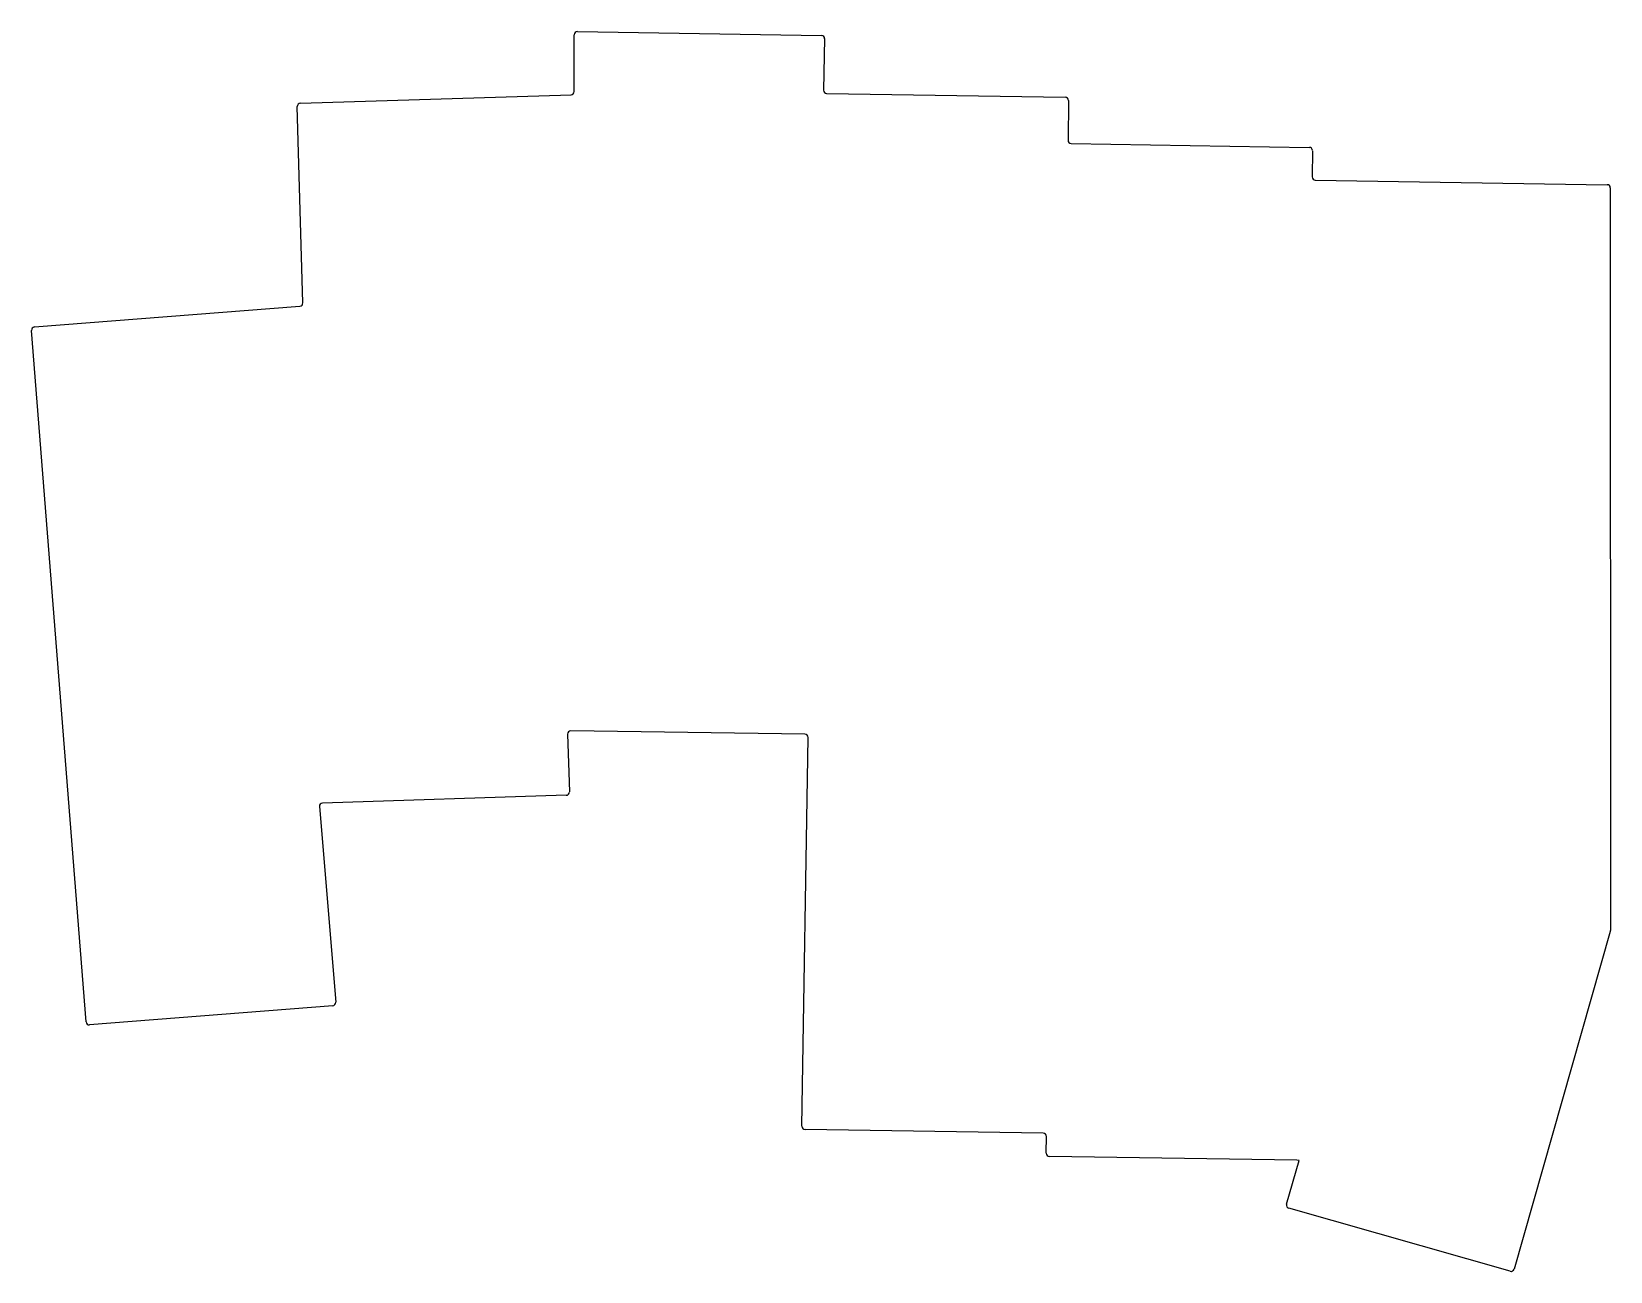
# Model space of a CAD drawing. Header units: millimetres. Extents: x 157 to 279, y -194 to -98.
import ezdxf

# ---------------------------------------------------------------- set-up
doc = ezdxf.new("R2010")
doc.units = ezdxf.units.MM

msp = doc.modelspace()

# ---------------------------------------------------------------- linework, layer by layer
for p, q in [((198.9, -102.42), (198.91, -98.01)), ((199.16, -97.76), (218.09, -98.06)), ((218.34, -98.31), (218.25, -102.31)), ((177.65, -103.33), (198.66, -102.67)), ((218.5, -102.56), (237.02, -102.85)), ((177.84, -118.82), (177.41, -103.59)), ((237.27, -103.11), (237.23, -106.21)), ((237.48, -106.46), (255.96, -106.75)), ((256.21, -107.01), (256.18, -109.04)), ((256.42, -109.29), (279.07, -109.65)), ((279.32, -109.9), (279.33, -167.58)), ((157.01, -120.7), (177.61, -119.08)), ((161.01, -174.67), (156.78, -120.97)), ((198.39, -152.31), (198.53, -156.81)), ((216.8, -152.33), (198.65, -152.06)), ((216.58, -182.75), (217.05, -152.58)), ((179.13, -157.94), (180.39, -173.14)), ((198.29, -157.07), (179.37, -157.67)), ((279.32, -167.65), (271.86, -193.86)), ((180.16, -173.41), (161.28, -174.89)), ((235.31, -183.3), (216.82, -183.01)), ((235.54, -184.85), (235.56, -183.55)), ((254.98, -185.41), (235.79, -185.11)), ((254.2, -188.83), (255.16, -185.44)), ((255.16, -185.44), (254.98, -185.41)), ((271.55, -194.03), (254.37, -189.14))]:
    msp.add_line(p, q)
for centre, start, end in [((199.16, -98.01), 89.1, 179.9437), ((218.09, -98.31), 358.769, 89.1), ((198.65, -102.42), 271.8, 359.9437), ((218.5, -102.31), 178.769, 269.1), ((237.02, -103.1), 359.2592, 89.1), ((177.66, -103.58), 91.8, 181.6242), ((237.48, -106.21), 179.2592, 269.1), ((255.96, -107), 359.1, 89.1), ((256.43, -109.04), 179.1, 269.1), ((279.07, -109.9), 0.0118, 89.1), ((177.59, -118.83), 274.5, 1.6242), ((157.03, -120.95), 94.5, 184.5), ((198.64, -152.31), 89.1322, 181.8), ((216.8, -152.58), 359.1, 89.1322), ((198.28, -156.82), 271.8, 1.8), ((179.38, -157.92), 91.8, 184.724), ((279.08, -167.58), 344.1, 0.0118), ((180.14, -173.16), 274.5, 4.724), ((161.26, -174.65), 184.5, 274.5), ((216.83, -182.76), 179.1, 269.1), ((235.31, -183.55), 359.4183, 89.1), ((235.79, -184.86), 179.4183, 269.1), ((254.44, -188.9), 164.1, 254.1), ((271.61, -193.79), 254.1, 344.1)]:
    msp.add_arc(centre, 0.25, start, end)

doc.saveas('drawing.dxf')
